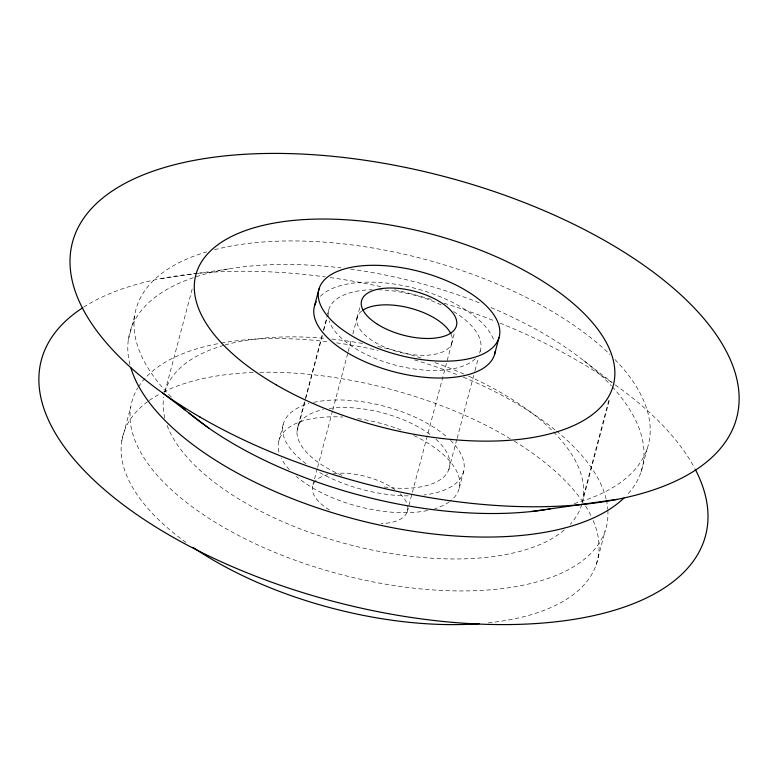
<?xml version="1.0" encoding="UTF-8"?>
<svg xmlns="http://www.w3.org/2000/svg" width="778" height="778" viewBox="0 0 778 778"><rect width="100%" height="100%" fill="white"/><g stroke="black" fill="none" stroke-linecap="round" stroke-linejoin="round"><path stroke-width="0.58" stroke-dasharray="3.89 2.92" d="M128.351 339.753L134.575 316.208M121.806 440.747L130.704 407.079M165.033 391.49L192.565 287.529M278.738 441.34L283.182 424.506M298.091 426.111L305.18 399.279M305.491 398.112L322.131 335.114M323.366 330.446L327.373 315.275M327.684 314.108L329.22 308.283M296.972 431.702L322.248 336.028M323.784 330.203L326.867 318.533M356.995 318.105L359.951 306.882M312.999 484.791L314.234 480.114M314.545 478.947L317.327 468.424M317.638 467.257L332.459 411.144M332.77 409.977L347.902 352.697M348.213 351.53L351.607 338.663M352.842 333.986L357.472 316.452M451.435 344.246L454.401 333.023M407.186 512.041L451.658 343.711M448.78 469.718L456.793 439.385M457.163 438.306L474.668 371.719M475.047 370.639L478.373 357.724M479.666 353.144L480.289 350.81M459.234 488.156L463.678 471.322M583.442 496.354L609.33 398.355M582.139 503.171L609.884 398.171M596.288 564.507L605.177 530.839M641.062 471.906L647.277 448.371M160.939 278.612L196.494 273.535M197.68 273.36L228.499 268.964M583.578 360.496L612.374 382.688M453.574 311.55A78.52 36.255 14.8 0 1 478.947 353.971M475.241 358.775A78.52 36.255 14.8 0 1 396.021 365.32A78.52 36.255 14.8 0 1 329.172 320.867M328.219 316.578A78.52 36.255 14.8 0 1 372.088 289.727M378.234 289.747A78.52 36.255 14.8 0 1 441.554 305.073M435.962 439.298A78.52 36.255 14.8 0 1 383.778 486.921M342.028 475.426A78.52 36.255 14.8 0 1 323.356 409.529M329.415 408.46A78.52 36.255 14.8 0 1 431.78 435.806M451.201 334.54A49.072 22.659 14.8 0 1 398.842 352.006A49.072 22.659 14.8 0 1 361.76 310.967M607.861 510.3A245.362 113.296 14.8 0 1 341.668 574.709A245.362 113.296 14.8 0 1 137.93 387.726M138.523 386.773A245.362 113.296 14.8 0 1 219.989 343.283M221.137 343.079A245.362 113.296 14.8 0 1 329.415 341.931M336.65 342.874A245.362 113.296 14.8 0 1 378.05 350.372M414.392 359.854A245.362 113.296 14.8 0 1 458.787 375.346M463.299 377.194A245.362 113.296 14.8 0 1 555.609 430.322M556.523 431.07A245.362 113.296 14.8 0 1 606.101 498.824M606.373 499.982A245.362 113.296 14.8 0 1 607.783 509.172M413.838 435.505A93.234 43.053 14.8 0 1 450.238 501.139M449.324 501.82A93.234 43.053 14.8 0 1 434.659 508.734M427.637 510.514A93.234 43.053 14.8 0 1 296.33 476.389M289.377 469.708A93.234 43.053 14.8 0 1 281.266 458.232M278.942 452.037A93.234 43.053 14.8 0 1 342.728 417.057M357.783 418.593A93.234 43.053 14.8 0 1 400.942 429.923M593.215 520.589A245.362 113.296 14.8 0 1 487.689 622.906M186.02 542.461A245.362 113.296 14.8 0 1 148.335 401.127M149.337 400.407A245.362 113.296 14.8 0 1 159.441 394.135M163.516 392.005A245.362 113.296 14.8 0 1 253.677 372.468M259.784 372.292A245.362 113.296 14.8 0 1 510.222 438.666M514.404 441.204A245.362 113.296 14.8 0 1 584.978 505.126M585.591 506.089A245.362 113.296 14.8 0 1 591.29 516.339M407.691 506.079A49.072 22.659 14.8 0 1 381.142 523.613M329.464 509.998A49.072 22.659 14.8 0 1 327.713 474.668M333.606 473.627A49.072 22.659 14.8 0 1 394.767 489.508M400.048 493.836A49.072 22.659 14.8 0 1 407.137 503.959M450.481 440.299A93.234 43.053 14.8 0 1 423.893 495.002M408.226 495.868A93.234 43.053 14.8 0 1 317.823 471.468M306.017 463.727A93.234 43.053 14.8 0 1 308.944 403.588M313.67 402.391A93.234 43.053 14.8 0 1 447.69 437.683M320.371 296.282A93.234 43.053 14.8 0 1 414.509 288.181A93.234 43.053 14.8 0 1 494.147 341.192M468.667 376.153A215.914 99.701 14.8 0 1 570.323 524.207M564.254 530.032A215.914 99.701 14.8 0 1 347.902 544.289A215.914 99.701 14.8 0 1 166.93 424.992M164.819 418.126A215.914 99.701 14.8 0 1 163.759 397.081M164.761 392.462A215.914 99.701 14.8 0 1 223.967 345.296M225.095 344.975A215.914 99.701 14.8 0 1 324.64 338.352M331.768 339.052A215.914 99.701 14.8 0 1 362.772 343.506M377.865 346.482A215.914 99.701 14.8 0 1 421.277 358.036M434.931 362.626A215.914 99.701 14.8 0 1 465.118 374.578M83.684 307.145A343.506 158.615 14.8 0 1 325.262 276.9M330.105 277.561A343.506 158.615 14.8 0 1 381.541 286.781M394.592 289.727A343.506 158.615 14.8 0 1 432.724 299.793M444.15 303.235A343.506 158.615 14.8 0 1 495.528 321.314M500.06 323.123A343.506 158.615 14.8 0 1 614.319 384.244M615.252 384.906A343.506 158.615 14.8 0 1 694.686 468.239M612.218 386.744A264.987 122.36 14.8 0 1 626.387 495.635M129.945 364.551A264.987 122.36 14.8 0 1 193.741 277.542M196.192 276.725A264.987 122.36 14.8 0 1 341.046 267.865M350.577 269.091A264.987 122.36 14.8 0 1 480.94 303.439M491.035 307.582A264.987 122.36 14.8 0 1 611.372 385.83M614.999 359.543A264.987 122.36 14.8 0 1 573.6 503.726M171.306 397.043A264.987 122.36 14.8 0 1 206.695 251.858M214.495 249.699A264.987 122.36 14.8 0 1 610.127 354.651"/><path stroke-width="1.17" d="M314.575 305.715L319.019 288.881M494.555 354.447L499.009 337.613A93.234 43.053 14.8 0 0 374.578 265.298A93.234 43.053 14.8 0 0 353.465 336.835A93.234 43.053 14.8 0 0 499.009 337.613M531.588 511.506L617.061 499.388M162.748 393.094L209.204 428.406M362.811 310.208A49.072 22.659 14.8 0 1 410.765 308.283A49.072 22.659 14.8 0 1 450.9 333.85M479.248 623.655A245.362 113.296 14.8 0 1 192.934 547.313M495.216 351.296A93.234 43.053 14.8 0 1 391.256 371.077A93.234 43.053 14.8 0 1 316.238 301.728M695.269 469.329A343.506 158.615 14.8 0 1 333.256 601.355A343.506 158.615 14.8 0 1 82.692 307.787M623.917 498.095A264.987 122.36 14.8 0 1 354.71 519.091A264.987 122.36 14.8 0 1 130.879 367.906M550.104 508.929A264.987 122.36 14.8 0 1 547.693 509.337M545.271 509.716A264.987 122.36 14.8 0 1 188.889 413.05M185.339 410.064A264.987 122.36 14.8 0 1 179.212 404.648M377.466 324.261A49.072 22.659 14.8 0 0 455.879 327.412A49.072 22.659 14.8 0 0 393.697 288.074A49.072 22.659 14.8 0 0 377.466 324.261M275.927 384.711A215.914 99.701 14.8 0 0 612.967 386.51A215.914 99.701 14.8 0 0 324.805 219.036A215.914 99.701 14.8 0 0 275.927 384.711M199.907 416.989A343.506 158.615 14.8 0 0 736.114 419.848A343.506 158.615 14.8 0 0 277.678 153.412A343.506 158.615 14.8 0 0 199.907 416.989"/></g></svg>
